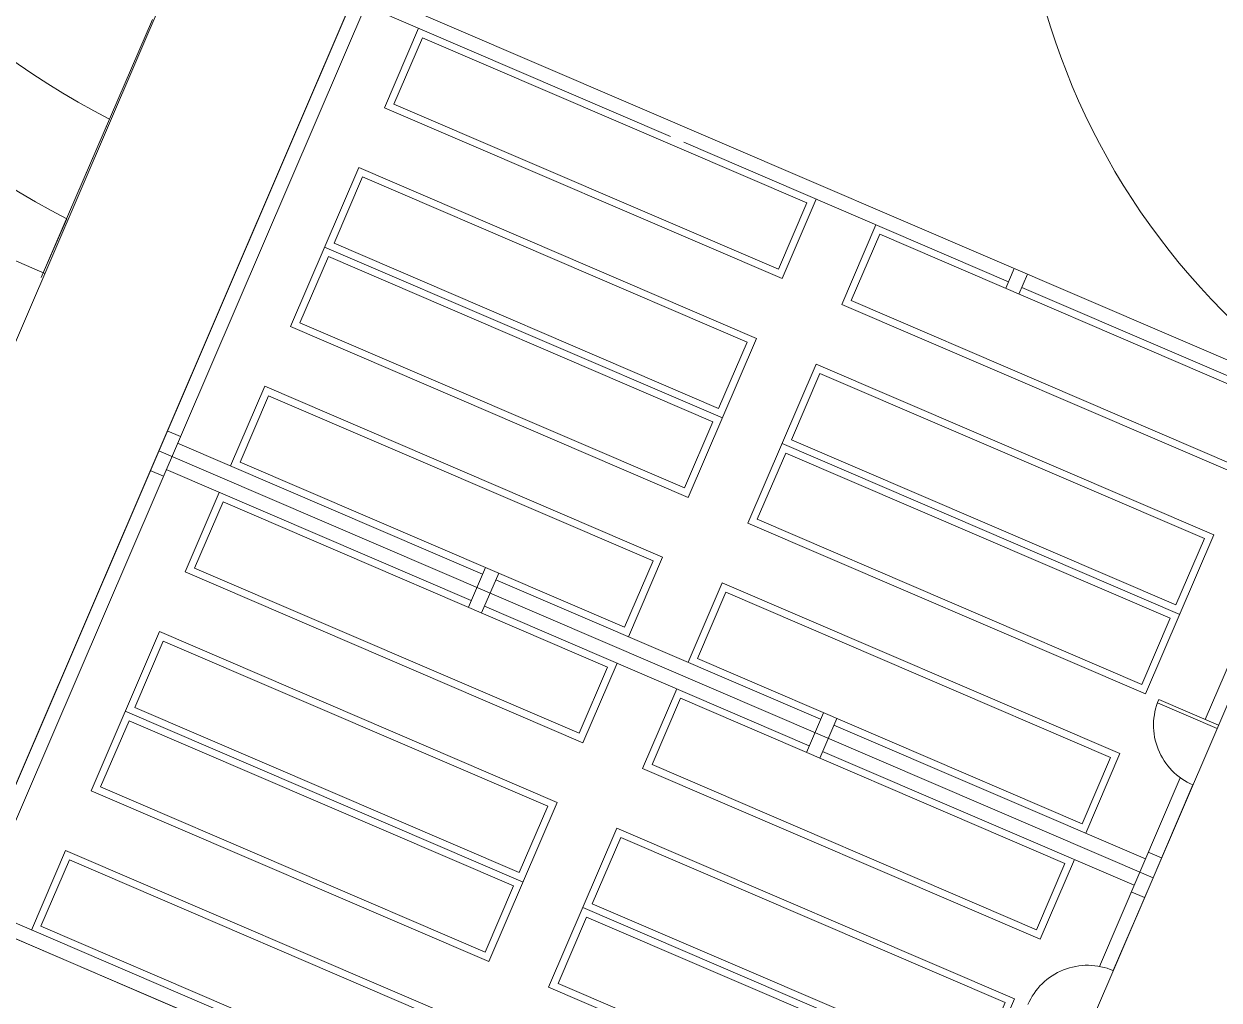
# Model space of a CAD drawing. Header units: metres. Extents: x -48 to 2360, y -1392 to 453.
# Drawn here: x 710.75 to 727.31, y -1002.48 to -988.95 of the extents above; entities that cross this region are included whole.
import ezdxf

# ---------------------------------------------------------------- set-up
doc = ezdxf.new("R2010")
doc.units = ezdxf.units.M
doc.layers.add('JARDINERAS', color=93, linetype='Continuous', lineweight=5, transparency=0.4)
doc.layers.add('MUEBLES', color=223, linetype='Continuous', lineweight=5, transparency=0.3)
doc.layers.add('TODO', color=210, linetype='Continuous', lineweight=5)

msp = doc.modelspace()

# ---------------------------------------------------------------- linework, layer by layer
at = {"layer": 'JARDINERAS', "ltscale": 0.05, "transparency": 33554687}
for p in [(712.527, -988.886), (711.933, -990.267)]:
    msp.add_line(p, (710.984, -992.464), dxfattribs=at)
at = {"layer": 'JARDINERAS', "ltscale": 0.05, "transparency": 33554687, "flags": 128}
msp.add_lwpolyline([(706.11, -986.001, 0.175392), (711.34, -991.648), (710.984, -992.464)], format="xyb", dxfattribs=at)
at = {"layer": 'JARDINERAS', "ltscale": 0.05, "transparency": 33554687}
msp.add_arc((717.12, -980.218), 11.309, 202.9098, 242.702, dxfattribs=at)
at = {"layer": 'MUEBLES', "transparency": 33554687}
for p, q in [((720.9, -993.305), (715.387, -990.938)), ((718.018, -1002.298), (718.965, -1000.093))]:
    msp.add_line(p, q, dxfattribs=at)
for points in [[(716.215, -989.008), (715.742, -990.111), (721.255, -992.478), (721.729, -991.376)], [(715.387, -990.938), (714.44, -993.143), (719.953, -995.511), (720.9, -993.305)], [(722.556, -991.731), (722.082, -992.834), (727.595, -995.201), (728.069, -994.098)], [(714.913, -992.041), (720.427, -994.408)], [(721.727, -993.661), (720.78, -995.866), (726.293, -998.233), (727.24, -996.028)], [(727.24, -996.028), (721.727, -993.661)], [(719.125, -997.44), (719.598, -996.338), (714.085, -993.97), (713.611, -995.073)], [(721.254, -994.763), (726.767, -997.131)], [(718.967, -997.808), (718.493, -998.911), (712.98, -996.543), (713.453, -995.441)], [(725.465, -1000.163), (725.938, -999.06), (720.425, -996.693), (719.952, -997.795)], [(712.625, -997.37), (718.138, -999.738)], [(725.307, -1000.53), (724.833, -1001.633), (719.32, -999.266), (719.794, -998.163)], [(712.151, -998.473), (717.665, -1000.84)], [(718.138, -999.738), (717.191, -1001.943), (711.678, -999.576)], [(718.965, -1000.093), (724.478, -1002.46)], [(710.849, -1001.505), (711.323, -1000.402), (716.836, -1002.77), (716.363, -1003.872)], [(718.492, -1001.195), (724.005, -1003.563)], [(724.478, -1002.46), (723.531, -1004.665), (718.018, -1002.298)]]:
    msp.add_lwpolyline(points, dxfattribs=at)
for points in [[(716.268, -989.14), (715.873, -990.059), (721.203, -992.347), (721.597, -991.428)], [(715.439, -991.069), (715.045, -991.988), (720.374, -994.277), (720.769, -993.358)], [(722.608, -991.862), (722.213, -992.781), (727.543, -995.07), (727.937, -994.151)], [(714.966, -992.172), (714.571, -993.091), (719.901, -995.379), (720.295, -994.461)], [(721.779, -993.792), (721.385, -994.711), (726.714, -996.999), (727.109, -996.08)], [(714.137, -994.102), (713.743, -995.021), (719.072, -997.309), (719.467, -996.39)], [(721.306, -994.895), (720.911, -995.813), (726.241, -998.102), (726.635, -997.183)], [(713.111, -996.491), (713.506, -995.572), (718.835, -997.86), (718.441, -998.779)], [(720.477, -996.824), (720.083, -997.743), (725.412, -1000.032), (725.807, -999.113)], [(712.283, -998.42), (712.677, -997.502), (718.007, -999.79), (717.612, -1000.709)], [(719.452, -999.213), (719.846, -998.294), (725.176, -1000.583), (724.781, -1001.502)], [(711.809, -999.523), (712.204, -998.604), (717.533, -1000.893), (717.139, -1001.812)], [(718.623, -1001.143), (719.018, -1000.224), (724.347, -1002.512), (723.952, -1003.431)], [(710.981, -1001.453), (711.375, -1000.534), (716.705, -1002.822), (716.31, -1003.741)], [(718.15, -1002.246), (718.544, -1001.327), (723.874, -1003.615), (723.479, -1004.534)]]:
    msp.add_lwpolyline(points, close=True, dxfattribs=at)
at = {"layer": 'TODO', "transparency": 33554687}
for p, q in [((719.755, -978.231), (709.852, -1001.294)), ((715.142, -982.843), (703.191, -1010.674)), ((715.559, -988.509), (710.035, -1001.373)), ((727.12, -998.588), (728.975, -994.27)), ((729.158, -994.349), (723.635, -1007.213)), ((717.326, -996.559), (717.089, -997.111)), ((711.678, -999.576), (712.625, -997.37)), ((727.304, -998.667), (726.476, -998.312)), ((727.284, -998.713), (726.457, -998.358)), ((722.012, -998.572), (721.776, -999.123)), ((726.774, -999.395), (725.652, -1002.009)), ((726.556, -1000.414), (726.948, -999.494)), ((726.397, -1000.781), (726.556, -1000.414)), ((726.397, -1000.781), (726.24, -1001.149)), ((709.852, -1001.294), (725.737, -1008.115)), ((726.24, -1001.149), (725.844, -1002.067))]:
    msp.add_line(p, q, dxfattribs=at)
at = {"layer": 'TODO', "ltscale": 0.05, "transparency": 33554687}
msp.add_line((704.59, -989.638), (711.036, -992.406), dxfattribs=at)
at = {"layer": 'TODO', "transparency": 33554687}
for points in [[(746.89, -991.339), (735.098, -993.267, -0.583991), (727.691, -982.951, 0.349148), (725.564, -969.513)], [(729.158, -994.349, -0.383113), (725.472, -981.795, 0.389627), (723.006, -970.66)]]:
    msp.add_lwpolyline(points, format="xyb", dxfattribs=at)
at = {"layer": 'TODO', "ltscale": 7, "transparency": 33554687}
msp.add_lwpolyline([(728.784, -995.228), (729.158, -994.349), (715.375, -988.43), (709.852, -1001.294), (725.737, -1008.115), (730.886, -996.123)], dxfattribs=at)
at = {"layer": 'TODO', "transparency": 33554687}
for points in [[(715.375, -988.43), (729.158, -994.349)], [(719.707, -990.508), (715.48, -988.693)], [(724.393, -992.52), (719.891, -990.587)], [(724.472, -992.336), (724.354, -992.612)], [(724.538, -992.691), (724.656, -992.415)], [(728.896, -994.453), (724.577, -992.599)], [(712.916, -994.666), (712.732, -994.587)], [(712.876, -994.757), (717.103, -996.572)], [(712.614, -994.862), (726.397, -1000.781)], [(712.679, -995.217), (712.495, -995.138)], [(712.718, -995.125), (716.945, -996.94)], [(716.906, -997.032), (717.142, -996.48)], [(717.287, -996.651), (721.789, -998.585)], [(717.129, -997.019), (721.631, -998.952)], [(721.592, -999.044), (721.829, -998.493)], [(721.973, -998.664), (726.292, -1000.518)], [(721.815, -999.031), (726.134, -1000.885)], [(726.515, -1000.505), (726.331, -1000.426)], [(726.278, -1001.056), (726.094, -1000.977)], [(714.341, -1003.004), (710.114, -1001.189)]]:
    msp.add_lwpolyline(points, dxfattribs=at)
for centre, start, end in [((727.303, -998.667), 156.7615, 246.8084), ((725.488, -1002.894), 66.7147, 156.7615)]:
    msp.add_arc(centre, 0.9, start, end, dxfattribs=at)

doc.saveas('drawing.dxf')
